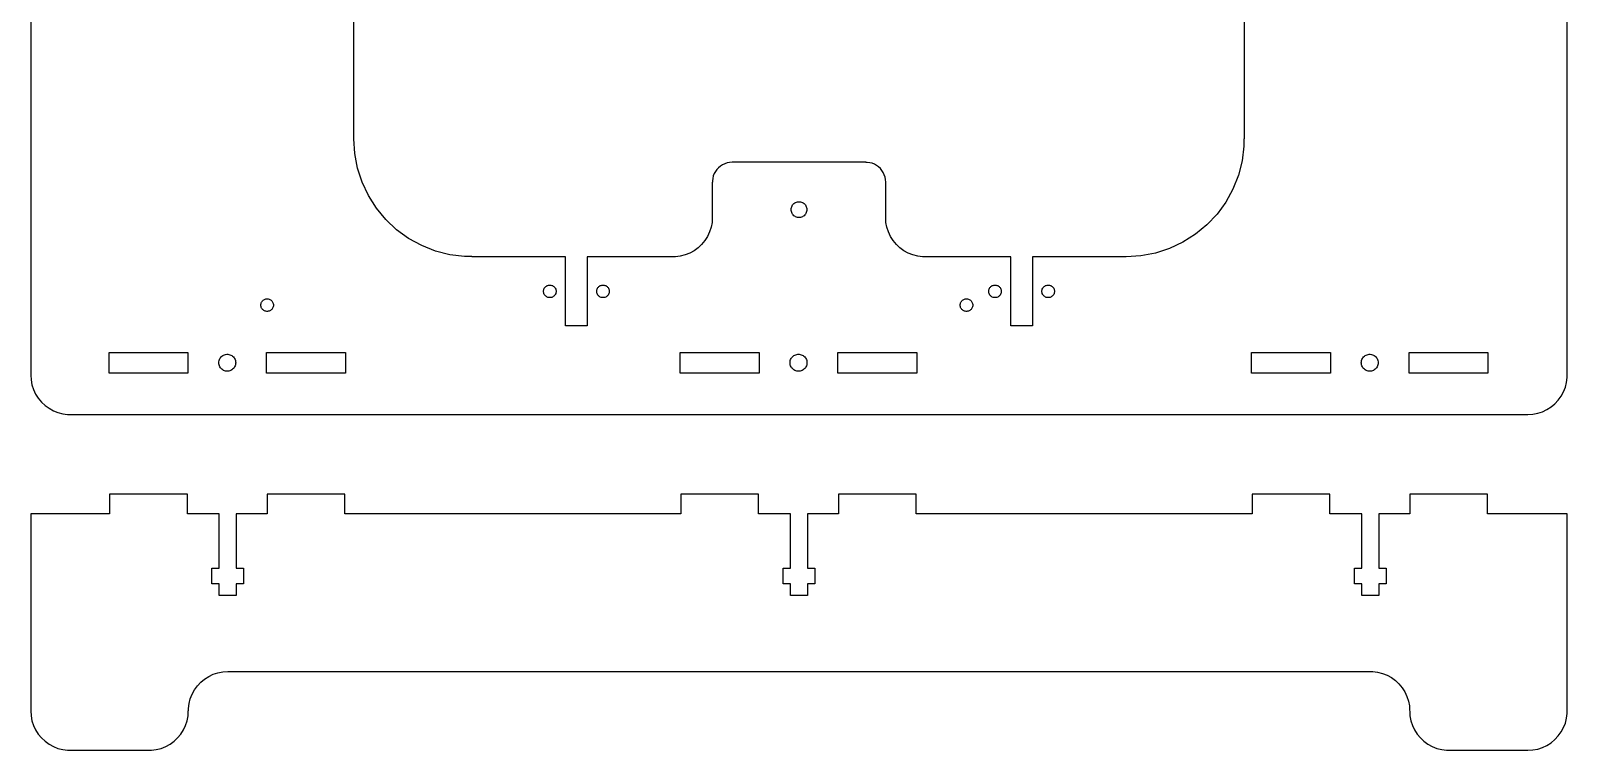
# Model space of a CAD drawing. Header units: metres. Extents: x -400 to 400, y -75 to 435.
# Drawn here: x -400 to -10, y -75.2 to 107.4 of the extents above; entities that cross this region are included whole.
import ezdxf

# ---------------------------------------------------------------- set-up
doc = ezdxf.new("R2010")
doc.units = ezdxf.units.M

msp = doc.modelspace()

# ---------------------------------------------------------------- linework, layer by layer
for p, q in [((-92, 365), (-92, 80)), ((-318, 80), (-318, 326.6)), ((-400, 249.75), (-400, 20)), ((-10, 20), (-10, 249.75)), ((-317.763, 76.24), (-318, 80)), ((-92.0592, 78.1163), (-92.5314, 74.3786)), ((-92, 80), (-92.0592, 80)), ((-92.0592, 80), (-92.0592, 78.1163)), ((-317.057, 72.5393), (-317.763, 76.24)), ((-92.5314, 74.3786), (-93.4683, 70.7295)), ((-315.893, 68.9563), (-317.057, 72.5393)), ((-226.755, 70.5451), (-226.911, 69.9369)), ((-226.524, 71.1289), (-226.755, 70.5451)), ((-226.222, 71.6791), (-226.524, 71.1289)), ((-225.853, 72.1871), (-226.222, 71.6791)), ((-225.423, 72.6449), (-225.853, 72.1871)), ((-224.939, 73.0451), (-225.423, 72.6449)), ((-224.409, 73.3815), (-224.939, 73.0451)), ((-223.841, 73.6489), (-224.409, 73.3815)), ((-223.243, 73.8429), (-223.841, 73.6489)), ((-222.627, 73.9606), (-223.243, 73.8429)), ((-222, 74), (-222.627, 73.9606)), ((-188, 74), (-222, 74)), ((-188, 73.9901), (-188, 74)), ((-187.686, 73.9901), (-188, 73.9901)), ((-187.063, 73.9114), (-187.686, 73.9901)), ((-186.455, 73.7553), (-187.063, 73.9114)), ((-185.871, 73.5241), (-186.455, 73.7553)), ((-185.321, 73.2216), (-185.871, 73.5241)), ((-184.813, 72.8526), (-185.321, 73.2216)), ((-184.355, 72.4227), (-184.813, 72.8526)), ((-183.955, 71.9389), (-184.355, 72.4227)), ((-183.618, 71.4088), (-183.955, 71.9389)), ((-183.351, 70.8406), (-183.618, 71.4088)), ((-183.157, 70.2435), (-183.351, 70.8406)), ((-183.039, 69.6267), (-183.157, 70.2435)), ((-93.4683, 70.7295), (-94.8552, 67.2266)), ((-314.289, 65.5474), (-315.893, 68.9563)), ((-226.99, 69), (-227, 69)), ((-227, 69), (-227, 60)), ((-226.911, 69.9369), (-226.99, 69.314)), ((-226.99, 69.314), (-226.99, 69)), ((-183, 69), (-183.039, 69.6267)), ((-183, 60), (-183, 69)), ((-94.8552, 67.2266), (-96.6702, 63.9252)), ((-312.271, 62.3664), (-314.289, 65.5474)), ((-206.984, 62.2507), (-206.937, 62.4974)), ((-206.937, 62.4974), (-206.86, 62.7362)), ((-206.86, 62.7362), (-206.753, 62.9635)), ((-206.753, 62.9635), (-206.618, 63.1756)), ((-206.618, 63.1756), (-206.458, 63.3691)), ((-206.458, 63.3691), (-206.275, 63.541)), ((-206.275, 63.541), (-206.072, 63.6886)), ((-206.072, 63.6886), (-205.852, 63.8096)), ((-205.852, 63.8096), (-205.618, 63.9021)), ((-205.618, 63.9021), (-205.375, 63.9646)), ((-205.375, 63.9646), (-205.126, 63.996)), ((-205.126, 63.996), (-204.874, 63.996)), ((-204.874, 63.996), (-204.625, 63.9646)), ((-204.625, 63.9646), (-204.382, 63.9021)), ((-204.382, 63.9021), (-204.148, 63.8096)), ((-204.148, 63.8096), (-203.928, 63.6886)), ((-203.928, 63.6886), (-203.725, 63.541)), ((-203.725, 63.541), (-203.542, 63.3691)), ((-203.542, 63.3691), (-203.382, 63.1756)), ((-203.382, 63.1756), (-203.247, 62.9635)), ((-203.247, 62.9635), (-203.14, 62.7362)), ((-203.14, 62.7362), (-203.063, 62.4974)), ((-203.063, 62.4974), (-203.016, 62.2507)), ((-96.6702, 63.9252), (-98.8846, 60.8773)), ((-309.869, 59.4636), (-312.271, 62.3664)), ((-307.123, 56.8846), (-309.869, 59.4636)), ((-227.079, 58.7467), (-227.314, 57.5131)), ((-227, 60), (-227.079, 58.7467)), ((-207, 62), (-206.984, 62.2507)), ((-206.984, 61.7493), (-207, 62)), ((-206.937, 61.5026), (-206.984, 61.7493)), ((-206.86, 61.2637), (-206.937, 61.5026)), ((-206.753, 61.0365), (-206.86, 61.2637)), ((-206.618, 60.8244), (-206.753, 61.0365)), ((-206.458, 60.6309), (-206.618, 60.8244)), ((-206.275, 60.459), (-206.458, 60.6309)), ((-206.072, 60.3113), (-206.275, 60.459)), ((-205.852, 60.1903), (-206.072, 60.3113)), ((-205.618, 60.0979), (-205.852, 60.1903)), ((-205.375, 60.0354), (-205.618, 60.0979)), ((-205.126, 60.0039), (-205.375, 60.0354)), ((-204.874, 60.0039), (-205.126, 60.0039)), ((-204.625, 60.0354), (-204.874, 60.0039)), ((-204.382, 60.0979), (-204.625, 60.0354)), ((-204.148, 60.1903), (-204.382, 60.0979)), ((-203.928, 60.3113), (-204.148, 60.1903)), ((-203.725, 60.459), (-203.928, 60.3113)), ((-203.542, 60.6309), (-203.725, 60.459)), ((-203.382, 60.8244), (-203.542, 60.6309)), ((-203.247, 61.0365), (-203.382, 60.8244)), ((-203.14, 61.2637), (-203.247, 61.0365)), ((-203.063, 61.5026), (-203.14, 61.2637)), ((-203.016, 61.7493), (-203.063, 61.5026)), ((-203.016, 62.2507), (-203, 62)), ((-203, 62), (-203.016, 61.7493)), ((-182.921, 58.7467), (-183, 60)), ((-182.686, 57.5131), (-182.921, 58.7467)), ((-98.8846, 60.8773), (-101.464, 58.1309)), ((-304.075, 54.6702), (-307.123, 56.8846)), ((-300.773, 52.8552), (-304.075, 54.6702)), ((-228.237, 55.1824), (-228.91, 54.1221)), ((-227.702, 56.3187), (-228.237, 55.1824)), ((-227.314, 57.5131), (-227.702, 56.3187)), ((-182.298, 56.3187), (-182.686, 57.5131)), ((-181.763, 55.1824), (-182.298, 56.3187)), ((-181.09, 54.1221), (-181.763, 55.1824)), ((-104.366, 55.7295), (-107.547, 53.7108)), ((-101.464, 58.1309), (-104.366, 55.7295)), ((-297.271, 51.4683), (-300.773, 52.8552)), ((-293.621, 50.5314), (-297.271, 51.4683)), ((-232.742, 50.9517), (-233.91, 50.4894)), ((-231.642, 51.5567), (-232.742, 50.9517)), ((-230.626, 52.2949), (-231.642, 51.5567)), ((-229.71, 53.1545), (-230.626, 52.2949)), ((-228.91, 54.1221), (-229.71, 53.1545)), ((-180.29, 53.1545), (-181.09, 54.1221)), ((-179.374, 52.2949), (-180.29, 53.1545)), ((-178.358, 51.5567), (-179.374, 52.2949)), ((-177.258, 50.9517), (-178.358, 51.5567)), ((-176.09, 50.4894), (-177.258, 50.9517)), ((-114.539, 50.9425), (-118.24, 50.2365)), ((-110.956, 52.1067), (-114.539, 50.9425)), ((-107.547, 53.7108), (-110.956, 52.1067)), ((-289.884, 50.0592), (-293.621, 50.5314)), ((-288, 50.0592), (-289.884, 50.0592)), ((-288, 50), (-288, 50.0592)), ((-264.25, 50), (-288, 50)), ((-264.25, 32.5), (-264.25, 50)), ((-237, 50), (-258.75, 50)), ((-258.75, 50), (-258.75, 32.5)), ((-236.372, 50.0197), (-237, 50.0197)), ((-237, 50.0197), (-237, 50)), ((-235.126, 50.1771), (-236.372, 50.0197)), ((-233.91, 50.4894), (-235.126, 50.1771)), ((-174.874, 50.1771), (-176.09, 50.4894)), ((-173.628, 50.0197), (-174.874, 50.1771)), ((-173, 50.0197), (-173.628, 50.0197)), ((-173, 50), (-173, 50.0197)), ((-151.25, 50), (-173, 50)), ((-151.25, 32.5), (-151.25, 50)), ((-122, 50), (-145.75, 50)), ((-145.75, 50), (-145.75, 32.5)), ((-118.24, 50.2365), (-122, 50)), ((-341.02, 38.9828), (-340.857, 39.1009)), ((-340.857, 39.1009), (-340.681, 39.1977)), ((-340.681, 39.1977), (-340.494, 39.2717)), ((-340.494, 39.2717), (-340.3, 39.3217)), ((-340.3, 39.3217), (-340.1, 39.3468)), ((-340.1, 39.3468), (-339.9, 39.3468)), ((-339.9, 39.3468), (-339.7, 39.3217)), ((-339.7, 39.3217), (-339.506, 39.2717)), ((-339.506, 39.2717), (-339.319, 39.1977)), ((-339.319, 39.1977), (-339.143, 39.1009)), ((-339.143, 39.1009), (-338.98, 38.9828)), ((-269.85, 41.25), (-269.837, 41.4505)), ((-269.837, 41.0495), (-269.85, 41.25)), ((-269.837, 41.4505), (-269.8, 41.6479)), ((-269.8, 40.8521), (-269.837, 41.0495)), ((-269.8, 41.6479), (-269.738, 41.839)), ((-269.738, 40.661), (-269.8, 40.8521)), ((-269.738, 41.839), (-269.652, 42.0208)), ((-269.652, 40.4792), (-269.738, 40.661)), ((-269.652, 42.0208), (-269.544, 42.1904)), ((-269.544, 40.3095), (-269.652, 40.4792)), ((-269.544, 42.1904), (-269.416, 42.3453)), ((-269.416, 40.1547), (-269.544, 40.3095)), ((-269.416, 42.3453), (-269.27, 42.4828)), ((-269.27, 40.0172), (-269.416, 40.1547)), ((-269.27, 42.4828), (-269.107, 42.6009)), ((-269.107, 39.8991), (-269.27, 40.0172)), ((-269.107, 42.6009), (-268.931, 42.6977)), ((-268.931, 39.8023), (-269.107, 39.8991)), ((-268.931, 42.6977), (-268.744, 42.7717)), ((-268.744, 39.7283), (-268.931, 39.8023)), ((-268.744, 42.7717), (-268.55, 42.8217)), ((-268.55, 39.6783), (-268.744, 39.7283)), ((-268.55, 42.8217), (-268.35, 42.8468)), ((-268.35, 39.6532), (-268.55, 39.6783)), ((-268.35, 42.8468), (-268.15, 42.8468)), ((-268.15, 39.6532), (-268.35, 39.6532)), ((-268.15, 42.8468), (-267.95, 42.8217)), ((-267.95, 39.6783), (-268.15, 39.6532)), ((-267.95, 42.8217), (-267.756, 42.7717)), ((-267.756, 39.7283), (-267.95, 39.6783)), ((-267.756, 42.7717), (-267.569, 42.6977)), ((-267.569, 39.8023), (-267.756, 39.7283)), ((-267.569, 42.6977), (-267.393, 42.6009)), ((-267.393, 39.8991), (-267.569, 39.8023)), ((-267.393, 42.6009), (-267.23, 42.4828)), ((-267.23, 40.0172), (-267.393, 39.8991)), ((-267.23, 42.4828), (-267.084, 42.3453)), ((-267.084, 40.1547), (-267.23, 40.0172)), ((-267.084, 42.3453), (-266.956, 42.1904)), ((-266.956, 40.3095), (-267.084, 40.1547)), ((-266.956, 42.1904), (-266.848, 42.0208)), ((-266.848, 40.4792), (-266.956, 40.3095)), ((-266.848, 42.0208), (-266.762, 41.839)), ((-266.762, 40.661), (-266.848, 40.4792)), ((-266.762, 41.839), (-266.7, 41.6479)), ((-266.7, 40.8521), (-266.762, 40.661)), ((-266.7, 41.6479), (-266.663, 41.4505)), ((-266.663, 41.0495), (-266.7, 40.8521)), ((-266.663, 41.4505), (-266.65, 41.25)), ((-266.65, 41.25), (-266.663, 41.0495)), ((-256.35, 41.25), (-256.337, 41.4505)), ((-256.337, 41.0495), (-256.35, 41.25)), ((-256.337, 41.4505), (-256.3, 41.6479)), ((-256.3, 40.8521), (-256.337, 41.0495)), ((-256.3, 41.6479), (-256.238, 41.839)), ((-256.238, 40.661), (-256.3, 40.8521)), ((-256.238, 41.839), (-256.152, 42.0208)), ((-256.152, 40.4792), (-256.238, 40.661)), ((-256.152, 42.0208), (-256.044, 42.1904)), ((-256.044, 40.3095), (-256.152, 40.4792)), ((-256.044, 42.1904), (-255.916, 42.3453)), ((-255.916, 40.1547), (-256.044, 40.3095)), ((-255.916, 42.3453), (-255.77, 42.4828)), ((-255.77, 40.0172), (-255.916, 40.1547)), ((-255.77, 42.4828), (-255.607, 42.6009)), ((-255.607, 39.8991), (-255.77, 40.0172)), ((-255.607, 42.6009), (-255.431, 42.6977)), ((-255.431, 39.8023), (-255.607, 39.8991)), ((-255.431, 42.6977), (-255.244, 42.7717)), ((-255.244, 39.7283), (-255.431, 39.8023)), ((-255.244, 42.7717), (-255.05, 42.8217)), ((-255.05, 39.6783), (-255.244, 39.7283)), ((-255.05, 42.8217), (-254.85, 42.8468)), ((-254.85, 39.6532), (-255.05, 39.6783)), ((-254.85, 42.8468), (-254.65, 42.8468)), ((-254.65, 39.6532), (-254.85, 39.6532)), ((-254.65, 42.8468), (-254.45, 42.8217)), ((-254.45, 39.6783), (-254.65, 39.6532)), ((-254.45, 42.8217), (-254.256, 42.7717)), ((-254.256, 39.7283), (-254.45, 39.6783)), ((-254.256, 42.7717), (-254.069, 42.6977)), ((-254.069, 39.8023), (-254.256, 39.7283)), ((-254.069, 42.6977), (-253.893, 42.6009)), ((-253.893, 39.8991), (-254.069, 39.8023)), ((-253.893, 42.6009), (-253.73, 42.4828)), ((-253.73, 40.0172), (-253.893, 39.8991)), ((-253.73, 42.4828), (-253.584, 42.3453)), ((-253.584, 40.1547), (-253.73, 40.0172)), ((-253.584, 42.3453), (-253.456, 42.1904)), ((-253.456, 40.3095), (-253.584, 40.1547)), ((-253.456, 42.1904), (-253.348, 42.0208)), ((-253.348, 40.4792), (-253.456, 40.3095)), ((-253.348, 42.0208), (-253.262, 41.839)), ((-253.262, 40.661), (-253.348, 40.4792)), ((-253.262, 41.839), (-253.2, 41.6479)), ((-253.2, 40.8521), (-253.262, 40.661)), ((-253.2, 41.6479), (-253.163, 41.4505)), ((-253.163, 41.0495), (-253.2, 40.8521)), ((-253.163, 41.4505), (-253.15, 41.25)), ((-253.15, 41.25), (-253.163, 41.0495)), ((-163.52, 38.9828), (-163.357, 39.1009)), ((-163.357, 39.1009), (-163.181, 39.1977)), ((-163.181, 39.1977), (-162.994, 39.2717)), ((-162.994, 39.2717), (-162.8, 39.3217)), ((-162.8, 39.3217), (-162.6, 39.3468)), ((-162.6, 39.3468), (-162.4, 39.3468)), ((-162.4, 39.3468), (-162.2, 39.3217)), ((-162.2, 39.3217), (-162.006, 39.2717)), ((-162.006, 39.2717), (-161.819, 39.1977)), ((-161.819, 39.1977), (-161.643, 39.1009)), ((-161.643, 39.1009), (-161.48, 38.9828)), ((-156.85, 41.25), (-156.837, 41.4505)), ((-156.837, 41.0495), (-156.85, 41.25)), ((-156.837, 41.4505), (-156.8, 41.6479)), ((-156.8, 40.8521), (-156.837, 41.0495)), ((-156.8, 41.6479), (-156.738, 41.839)), ((-156.738, 40.661), (-156.8, 40.8521)), ((-156.738, 41.839), (-156.652, 42.0208)), ((-156.652, 40.4792), (-156.738, 40.661)), ((-156.652, 42.0208), (-156.544, 42.1904)), ((-156.544, 40.3095), (-156.652, 40.4792)), ((-156.544, 42.1904), (-156.416, 42.3453)), ((-156.416, 40.1547), (-156.544, 40.3095)), ((-156.416, 42.3453), (-156.27, 42.4828)), ((-156.27, 40.0172), (-156.416, 40.1547)), ((-156.27, 42.4828), (-156.107, 42.6009)), ((-156.107, 39.8991), (-156.27, 40.0172)), ((-156.107, 42.6009), (-155.931, 42.6977)), ((-155.931, 39.8023), (-156.107, 39.8991)), ((-155.931, 42.6977), (-155.744, 42.7717)), ((-155.744, 39.7283), (-155.931, 39.8023)), ((-155.744, 42.7717), (-155.55, 42.8217)), ((-155.55, 39.6783), (-155.744, 39.7283)), ((-155.55, 42.8217), (-155.35, 42.8468)), ((-155.35, 39.6532), (-155.55, 39.6783)), ((-155.35, 42.8468), (-155.15, 42.8468)), ((-155.15, 39.6532), (-155.35, 39.6532)), ((-155.15, 42.8468), (-154.95, 42.8217)), ((-154.95, 39.6783), (-155.15, 39.6532)), ((-154.95, 42.8217), (-154.756, 42.7717)), ((-154.756, 39.7283), (-154.95, 39.6783)), ((-154.756, 42.7717), (-154.569, 42.6977)), ((-154.569, 39.8023), (-154.756, 39.7283)), ((-154.569, 42.6977), (-154.393, 42.6009)), ((-154.393, 39.8991), (-154.569, 39.8023)), ((-154.393, 42.6009), (-154.23, 42.4828)), ((-154.23, 40.0172), (-154.393, 39.8991)), ((-154.23, 42.4828), (-154.084, 42.3453)), ((-154.084, 40.1547), (-154.23, 40.0172)), ((-154.084, 42.3453), (-153.956, 42.1904)), ((-153.956, 40.3095), (-154.084, 40.1547)), ((-153.956, 42.1904), (-153.848, 42.0208)), ((-153.848, 40.4792), (-153.956, 40.3095)), ((-153.848, 42.0208), (-153.762, 41.839)), ((-153.762, 40.661), (-153.848, 40.4792)), ((-153.762, 41.839), (-153.7, 41.6479)), ((-153.7, 40.8521), (-153.762, 40.661)), ((-153.7, 41.6479), (-153.663, 41.4505)), ((-153.663, 41.0495), (-153.7, 40.8521)), ((-153.663, 41.4505), (-153.65, 41.25)), ((-153.65, 41.25), (-153.663, 41.0495)), ((-143.35, 41.25), (-143.337, 41.4505)), ((-143.337, 41.0495), (-143.35, 41.25)), ((-143.337, 41.4505), (-143.3, 41.6479)), ((-143.3, 40.8521), (-143.337, 41.0495)), ((-143.3, 41.6479), (-143.238, 41.839)), ((-143.238, 40.661), (-143.3, 40.8521)), ((-143.238, 41.839), (-143.152, 42.0208)), ((-143.152, 40.4792), (-143.238, 40.661)), ((-143.152, 42.0208), (-143.044, 42.1904)), ((-143.044, 40.3095), (-143.152, 40.4792)), ((-143.044, 42.1904), (-142.916, 42.3453)), ((-142.916, 40.1547), (-143.044, 40.3095)), ((-142.916, 42.3453), (-142.77, 42.4828)), ((-142.77, 40.0172), (-142.916, 40.1547)), ((-142.77, 42.4828), (-142.607, 42.6009)), ((-142.607, 39.8991), (-142.77, 40.0172)), ((-142.607, 42.6009), (-142.431, 42.6977)), ((-142.431, 39.8023), (-142.607, 39.8991)), ((-142.431, 42.6977), (-142.244, 42.7717)), ((-142.244, 39.7283), (-142.431, 39.8023)), ((-142.244, 42.7717), (-142.05, 42.8217)), ((-142.05, 39.6783), (-142.244, 39.7283)), ((-142.05, 42.8217), (-141.85, 42.8468)), ((-141.85, 39.6532), (-142.05, 39.6783)), ((-141.85, 42.8468), (-141.65, 42.8468)), ((-141.65, 39.6532), (-141.85, 39.6532)), ((-141.65, 42.8468), (-141.45, 42.8217)), ((-141.45, 39.6783), (-141.65, 39.6532)), ((-141.45, 42.8217), (-141.256, 42.7717)), ((-141.256, 39.7283), (-141.45, 39.6783)), ((-141.256, 42.7717), (-141.069, 42.6977)), ((-141.069, 39.8023), (-141.256, 39.7283)), ((-141.069, 42.6977), (-140.893, 42.6009)), ((-140.893, 39.8991), (-141.069, 39.8023)), ((-140.893, 42.6009), (-140.73, 42.4828)), ((-140.73, 40.0172), (-140.893, 39.8991)), ((-140.73, 42.4828), (-140.584, 42.3453)), ((-140.584, 40.1547), (-140.73, 40.0172)), ((-140.584, 42.3453), (-140.456, 42.1904)), ((-140.456, 40.3095), (-140.584, 40.1547)), ((-140.456, 42.1904), (-140.348, 42.0208)), ((-140.348, 40.4792), (-140.456, 40.3095)), ((-140.348, 42.0208), (-140.262, 41.839)), ((-140.262, 40.661), (-140.348, 40.4792)), ((-140.262, 41.839), (-140.2, 41.6479)), ((-140.2, 40.8521), (-140.262, 40.661)), ((-140.2, 41.6479), (-140.163, 41.4505)), ((-140.163, 41.0495), (-140.2, 40.8521)), ((-140.163, 41.4505), (-140.15, 41.25)), ((-140.15, 41.25), (-140.163, 41.0495)), ((-341.6, 37.75), (-341.587, 37.9505)), ((-341.587, 37.5495), (-341.6, 37.75)), ((-341.587, 37.9505), (-341.55, 38.1479)), ((-341.55, 37.3521), (-341.587, 37.5495)), ((-341.55, 38.1479), (-341.488, 38.339)), ((-341.488, 37.161), (-341.55, 37.3521)), ((-341.488, 38.339), (-341.402, 38.5208)), ((-341.402, 36.9792), (-341.488, 37.161)), ((-341.402, 38.5208), (-341.294, 38.6904)), ((-341.294, 36.8096), (-341.402, 36.9792)), ((-341.294, 38.6904), (-341.166, 38.8453)), ((-341.166, 36.6547), (-341.294, 36.8096)), ((-341.166, 38.8453), (-341.02, 38.9828)), ((-341.02, 36.5172), (-341.166, 36.6547)), ((-340.857, 36.3991), (-341.02, 36.5172)), ((-340.681, 36.3023), (-340.857, 36.3991)), ((-340.494, 36.2283), (-340.681, 36.3023)), ((-340.3, 36.1783), (-340.494, 36.2283)), ((-340.1, 36.1532), (-340.3, 36.1783)), ((-339.9, 36.1532), (-340.1, 36.1532)), ((-339.7, 36.1783), (-339.9, 36.1532)), ((-339.506, 36.2283), (-339.7, 36.1783)), ((-339.319, 36.3023), (-339.506, 36.2283)), ((-339.143, 36.3991), (-339.319, 36.3023)), ((-338.98, 36.5172), (-339.143, 36.3991)), ((-338.98, 38.9828), (-338.834, 38.8453)), ((-338.834, 36.6547), (-338.98, 36.5172)), ((-338.834, 38.8453), (-338.706, 38.6904)), ((-338.706, 36.8096), (-338.834, 36.6547)), ((-338.706, 38.6904), (-338.598, 38.5208)), ((-338.598, 36.9792), (-338.706, 36.8096)), ((-338.598, 38.5208), (-338.512, 38.339)), ((-338.512, 37.161), (-338.598, 36.9792)), ((-338.512, 38.339), (-338.45, 38.1479)), ((-338.45, 37.3521), (-338.512, 37.161)), ((-338.45, 38.1479), (-338.413, 37.9505)), ((-338.413, 37.5495), (-338.45, 37.3521)), ((-338.413, 37.9505), (-338.4, 37.75)), ((-338.4, 37.75), (-338.413, 37.5495)), ((-164.1, 37.75), (-164.087, 37.9505)), ((-164.087, 37.5495), (-164.1, 37.75)), ((-164.087, 37.9505), (-164.05, 38.1479)), ((-164.05, 37.3521), (-164.087, 37.5495)), ((-164.05, 38.1479), (-163.988, 38.339)), ((-163.988, 37.161), (-164.05, 37.3521)), ((-163.988, 38.339), (-163.902, 38.5208)), ((-163.902, 36.9792), (-163.988, 37.161)), ((-163.902, 38.5208), (-163.794, 38.6904)), ((-163.794, 36.8096), (-163.902, 36.9792)), ((-163.794, 38.6904), (-163.666, 38.8453)), ((-163.666, 36.6547), (-163.794, 36.8096)), ((-163.666, 38.8453), (-163.52, 38.9828)), ((-163.52, 36.5172), (-163.666, 36.6547)), ((-163.357, 36.3991), (-163.52, 36.5172)), ((-163.181, 36.3023), (-163.357, 36.3991)), ((-162.994, 36.2283), (-163.181, 36.3023)), ((-162.8, 36.1783), (-162.994, 36.2283)), ((-162.6, 36.1532), (-162.8, 36.1783)), ((-162.4, 36.1532), (-162.6, 36.1532)), ((-162.2, 36.1783), (-162.4, 36.1532)), ((-162.006, 36.2283), (-162.2, 36.1783)), ((-161.819, 36.3023), (-162.006, 36.2283)), ((-161.643, 36.3991), (-161.819, 36.3023)), ((-161.48, 36.5172), (-161.643, 36.3991)), ((-161.48, 38.9828), (-161.334, 38.8453)), ((-161.334, 36.6547), (-161.48, 36.5172)), ((-161.334, 38.8453), (-161.206, 38.6904)), ((-161.206, 36.8096), (-161.334, 36.6547)), ((-161.206, 38.6904), (-161.098, 38.5208)), ((-161.098, 36.9792), (-161.206, 36.8096)), ((-161.098, 38.5208), (-161.012, 38.339)), ((-161.012, 37.161), (-161.098, 36.9792)), ((-161.012, 38.339), (-160.95, 38.1479)), ((-160.95, 37.3521), (-161.012, 37.161)), ((-160.95, 38.1479), (-160.913, 37.9505)), ((-160.913, 37.5495), (-160.95, 37.3521)), ((-160.913, 37.9505), (-160.9, 37.75)), ((-160.9, 37.75), (-160.913, 37.5495)), ((-258.75, 32.5), (-264.25, 32.5)), ((-145.75, 32.5), (-151.25, 32.5)), ((-380.125, 20.5), (-380.125, 25.75)), ((-380.125, 25.75), (-360.125, 25.75)), ((-360.125, 25.75), (-360.125, 20.5)), ((-352.258, 23.3945), (-352.207, 23.6597)), ((-352.207, 23.6597), (-352.124, 23.9165)), ((-352.124, 23.9165), (-352.009, 24.1608)), ((-352.009, 24.1608), (-351.864, 24.3887)), ((-351.864, 24.3887), (-351.692, 24.5968)), ((-351.692, 24.5968), (-351.495, 24.7816)), ((-351.495, 24.7816), (-351.277, 24.9403)), ((-351.277, 24.9403), (-351.04, 25.0704)), ((-351.04, 25.0704), (-350.789, 25.1698)), ((-350.789, 25.1698), (-350.528, 25.2369)), ((-350.528, 25.2369), (-350.26, 25.2708)), ((-350.26, 25.2708), (-349.99, 25.2708)), ((-349.99, 25.2708), (-349.722, 25.2369)), ((-349.722, 25.2369), (-349.461, 25.1698)), ((-349.461, 25.1698), (-349.21, 25.0704)), ((-349.21, 25.0704), (-348.973, 24.9403)), ((-348.973, 24.9403), (-348.755, 24.7816)), ((-348.755, 24.7816), (-348.558, 24.5968)), ((-348.558, 24.5968), (-348.386, 24.3887)), ((-348.386, 24.3887), (-348.241, 24.1608)), ((-348.241, 24.1608), (-348.126, 23.9165)), ((-348.126, 23.9165), (-348.043, 23.6597)), ((-348.043, 23.6597), (-347.992, 23.3945)), ((-340.125, 20.5), (-340.125, 25.75)), ((-340.125, 25.75), (-320.125, 25.75)), ((-320.125, 25.75), (-320.125, 20.5)), ((-235.125, 20.5), (-235.125, 25.75)), ((-235.125, 25.75), (-215.125, 25.75)), ((-215.125, 25.75), (-215.125, 20.5)), ((-207.258, 23.3945), (-207.207, 23.6597)), ((-207.207, 23.6597), (-207.124, 23.9165)), ((-207.124, 23.9165), (-207.009, 24.1608)), ((-207.009, 24.1608), (-206.864, 24.3887)), ((-206.864, 24.3887), (-206.692, 24.5968)), ((-206.692, 24.5968), (-206.495, 24.7816)), ((-206.495, 24.7816), (-206.277, 24.9403)), ((-206.277, 24.9403), (-206.04, 25.0704)), ((-206.04, 25.0704), (-205.789, 25.1698)), ((-205.789, 25.1698), (-205.528, 25.2369)), ((-205.528, 25.2369), (-205.26, 25.2708)), ((-205.26, 25.2708), (-204.99, 25.2708)), ((-204.99, 25.2708), (-204.722, 25.2369)), ((-204.722, 25.2369), (-204.461, 25.1698)), ((-204.461, 25.1698), (-204.21, 25.0704)), ((-204.21, 25.0704), (-203.973, 24.9403)), ((-203.973, 24.9403), (-203.755, 24.7816)), ((-203.755, 24.7816), (-203.558, 24.5968)), ((-203.558, 24.5968), (-203.386, 24.3887)), ((-203.386, 24.3887), (-203.241, 24.1608)), ((-203.241, 24.1608), (-203.126, 23.9165)), ((-203.126, 23.9165), (-203.043, 23.6597)), ((-203.043, 23.6597), (-202.992, 23.3945)), ((-195.125, 20.5), (-195.125, 25.75)), ((-195.125, 25.75), (-175.125, 25.75)), ((-175.125, 25.75), (-175.125, 20.5)), ((-90.125, 20.5), (-90.125, 25.75)), ((-90.125, 25.75), (-70.125, 25.75)), ((-70.125, 25.75), (-70.125, 20.5)), ((-62.2581, 23.3945), (-62.2075, 23.6597)), ((-62.2075, 23.6597), (-62.124, 23.9165)), ((-62.124, 23.9165), (-62.0091, 24.1608)), ((-62.0091, 24.1608), (-61.8644, 24.3887)), ((-61.8644, 24.3887), (-61.6923, 24.5968)), ((-61.6923, 24.5968), (-61.4955, 24.7816)), ((-61.4955, 24.7816), (-61.277, 24.9403)), ((-61.277, 24.9403), (-61.0404, 25.0704)), ((-61.0404, 25.0704), (-60.7894, 25.1698)), ((-60.7894, 25.1698), (-60.5279, 25.2369)), ((-60.5279, 25.2369), (-60.26, 25.2708)), ((-60.26, 25.2708), (-59.99, 25.2708)), ((-59.99, 25.2708), (-59.7221, 25.2369)), ((-59.7221, 25.2369), (-59.4606, 25.1698)), ((-59.4606, 25.1698), (-59.2096, 25.0704)), ((-59.2096, 25.0704), (-58.973, 24.9403)), ((-58.973, 24.9403), (-58.7545, 24.7816)), ((-58.7545, 24.7816), (-58.5577, 24.5968)), ((-58.5577, 24.5968), (-58.3856, 24.3887)), ((-58.3856, 24.3887), (-58.241, 24.1608)), ((-58.241, 24.1608), (-58.126, 23.9165)), ((-58.126, 23.9165), (-58.0426, 23.6597)), ((-58.0426, 23.6597), (-57.992, 23.3945)), ((-50.125, 20.5), (-50.125, 25.75)), ((-50.125, 25.75), (-30.125, 25.75)), ((-30.125, 25.75), (-30.125, 20.5)), ((-400, 20), (-399.921, 18.7467)), ((-360.125, 20.5), (-380.125, 20.5)), ((-352.275, 23.125), (-352.258, 23.3945)), ((-352.258, 22.8555), (-352.275, 23.125)), ((-352.207, 22.5903), (-352.258, 22.8555)), ((-352.124, 22.3335), (-352.207, 22.5903)), ((-352.009, 22.0892), (-352.124, 22.3335)), ((-351.864, 21.8613), (-352.009, 22.0892)), ((-351.692, 21.6532), (-351.864, 21.8613)), ((-351.495, 21.4684), (-351.692, 21.6532)), ((-351.277, 21.3097), (-351.495, 21.4684)), ((-351.04, 21.1796), (-351.277, 21.3097)), ((-350.789, 21.0802), (-351.04, 21.1796)), ((-350.528, 21.0131), (-350.789, 21.0802)), ((-350.26, 20.9792), (-350.528, 21.0131)), ((-349.99, 20.9792), (-350.26, 20.9792)), ((-349.722, 21.0131), (-349.99, 20.9792)), ((-349.461, 21.0802), (-349.722, 21.0131)), ((-349.21, 21.1796), (-349.461, 21.0802)), ((-348.973, 21.3097), (-349.21, 21.1796)), ((-348.755, 21.4684), (-348.973, 21.3097)), ((-348.558, 21.6532), (-348.755, 21.4684)), ((-348.386, 21.8613), (-348.558, 21.6532)), ((-348.241, 22.0892), (-348.386, 21.8613)), ((-348.126, 22.3335), (-348.241, 22.0892)), ((-348.043, 22.5903), (-348.126, 22.3335)), ((-347.992, 22.8555), (-348.043, 22.5903)), ((-347.992, 23.3945), (-347.975, 23.125)), ((-347.975, 23.125), (-347.992, 22.8555)), ((-320.125, 20.5), (-340.125, 20.5)), ((-215.125, 20.5), (-235.125, 20.5)), ((-207.275, 23.125), (-207.258, 23.3945)), ((-207.258, 22.8555), (-207.275, 23.125)), ((-207.207, 22.5903), (-207.258, 22.8555)), ((-207.124, 22.3335), (-207.207, 22.5903)), ((-207.009, 22.0892), (-207.124, 22.3335)), ((-206.864, 21.8613), (-207.009, 22.0892)), ((-206.692, 21.6532), (-206.864, 21.8613)), ((-206.495, 21.4684), (-206.692, 21.6532)), ((-206.277, 21.3097), (-206.495, 21.4684)), ((-206.04, 21.1796), (-206.277, 21.3097)), ((-205.789, 21.0802), (-206.04, 21.1796)), ((-205.528, 21.0131), (-205.789, 21.0802)), ((-205.26, 20.9792), (-205.528, 21.0131)), ((-204.99, 20.9792), (-205.26, 20.9792)), ((-204.722, 21.0131), (-204.99, 20.9792)), ((-204.461, 21.0802), (-204.722, 21.0131)), ((-204.21, 21.1796), (-204.461, 21.0802)), ((-203.973, 21.3097), (-204.21, 21.1796)), ((-203.755, 21.4684), (-203.973, 21.3097)), ((-203.558, 21.6532), (-203.755, 21.4684)), ((-203.386, 21.8613), (-203.558, 21.6532)), ((-203.241, 22.0892), (-203.386, 21.8613)), ((-203.126, 22.3335), (-203.241, 22.0892)), ((-203.043, 22.5903), (-203.126, 22.3335)), ((-202.992, 22.8555), (-203.043, 22.5903)), ((-202.992, 23.3945), (-202.975, 23.125)), ((-202.975, 23.125), (-202.992, 22.8555)), ((-175.125, 20.5), (-195.125, 20.5)), ((-70.125, 20.5), (-90.125, 20.5)), ((-62.275, 23.125), (-62.2581, 23.3945)), ((-62.2581, 22.8555), (-62.275, 23.125)), ((-62.2075, 22.5903), (-62.2581, 22.8555)), ((-62.124, 22.3335), (-62.2075, 22.5903)), ((-62.0091, 22.0892), (-62.124, 22.3335)), ((-61.8644, 21.8613), (-62.0091, 22.0892)), ((-61.6923, 21.6532), (-61.8644, 21.8613)), ((-61.4955, 21.4684), (-61.6923, 21.6532)), ((-61.277, 21.3097), (-61.4955, 21.4684)), ((-61.0404, 21.1796), (-61.277, 21.3097)), ((-60.7894, 21.0802), (-61.0404, 21.1796)), ((-60.5279, 21.0131), (-60.7894, 21.0802)), ((-60.26, 20.9792), (-60.5279, 21.0131)), ((-59.99, 20.9792), (-60.26, 20.9792)), ((-59.7221, 21.0131), (-59.99, 20.9792)), ((-59.4606, 21.0802), (-59.7221, 21.0131)), ((-59.2096, 21.1796), (-59.4606, 21.0802)), ((-58.973, 21.3097), (-59.2096, 21.1796)), ((-58.7545, 21.4684), (-58.973, 21.3097)), ((-58.5577, 21.6532), (-58.7545, 21.4684)), ((-58.3856, 21.8613), (-58.5577, 21.6532)), ((-58.241, 22.0892), (-58.3856, 21.8613)), ((-58.126, 22.3335), (-58.241, 22.0892)), ((-58.0426, 22.5903), (-58.126, 22.3335)), ((-57.992, 22.8555), (-58.0426, 22.5903)), ((-57.992, 23.3945), (-57.975, 23.125)), ((-57.975, 23.125), (-57.992, 22.8555)), ((-30.125, 20.5), (-50.125, 20.5)), ((-10.0197, 19.3721), (-10.0197, 20)), ((-10.0197, 20), (-10, 20)), ((-399.921, 18.7467), (-399.686, 17.5131)), ((-399.686, 17.5131), (-399.298, 16.3187)), ((-399.298, 16.3187), (-398.763, 15.1824)), ((-11.5567, 14.6417), (-10.9517, 15.7422)), ((-10.9517, 15.7422), (-10.4894, 16.9098)), ((-10.4894, 16.9098), (-10.1771, 18.1262)), ((-10.1771, 18.1262), (-10.0197, 19.3721)), ((-398.763, 15.1824), (-398.09, 14.1221)), ((-398.09, 14.1221), (-397.29, 13.1545)), ((-397.29, 13.1545), (-396.374, 12.2949)), ((-396.374, 12.2949), (-395.358, 11.5567)), ((-15.1824, 11.2369), (-14.1221, 11.9098)), ((-14.1221, 11.9098), (-13.1545, 12.7103)), ((-13.1545, 12.7103), (-12.2949, 13.6257)), ((-12.2949, 13.6257), (-11.5567, 14.6417)), ((-395.358, 11.5567), (-394.258, 10.9517)), ((-394.258, 10.9517), (-393.09, 10.4894)), ((-393.09, 10.4894), (-391.874, 10.1771)), ((-391.874, 10.1771), (-390.628, 10.0197)), ((-390.628, 10.0197), (-390, 10.0197)), ((-390, 10.0197), (-390, 10)), ((-390, 10), (-20, 10)), ((-20, 10), (-18.7467, 10.0788)), ((-18.7467, 10.0788), (-17.5131, 10.3141)), ((-17.5131, 10.3141), (-16.3187, 10.7022)), ((-16.3187, 10.7022), (-15.1824, 11.2369)), ((-360.25, -10.25), (-380, -10.25)), ((-380, -10.25), (-380, -15.25)), ((-360.25, -15.25), (-360.25, -10.25)), ((-320.25, -10.25), (-340, -10.25)), ((-340, -10.25), (-340, -15.25)), ((-320.25, -15.25), (-320.25, -10.25)), ((-215.25, -10.25), (-235, -10.25)), ((-235, -10.25), (-235, -15.25)), ((-215.25, -15.25), (-215.25, -10.25)), ((-175.25, -10.25), (-195, -10.25)), ((-195, -10.25), (-195, -15.25)), ((-175.25, -15.25), (-175.25, -10.25)), ((-70.25, -10.25), (-90, -10.25)), ((-90, -10.25), (-90, -15.25)), ((-70.25, -15.25), (-70.25, -10.25)), ((-30.25, -10.25), (-50, -10.25)), ((-50, -10.25), (-50, -15.25)), ((-30.25, -15.25), (-30.25, -10.25)), ((-380, -15.25), (-400, -15.25)), ((-400, -15.25), (-400, -65.25)), ((-352.15, -15.25), (-360.25, -15.25)), ((-352.15, -29), (-352.15, -15.25)), ((-340, -15.25), (-347.85, -15.25)), ((-347.85, -15.25), (-347.85, -29)), ((-235, -15.25), (-320.25, -15.25)), ((-207.15, -15.25), (-215.25, -15.25)), ((-207.15, -29), (-207.15, -15.25)), ((-195, -15.25), (-202.85, -15.25)), ((-202.85, -15.25), (-202.85, -29)), ((-90, -15.25), (-175.25, -15.25)), ((-62.15, -15.25), (-70.25, -15.25)), ((-62.15, -29), (-62.15, -15.25)), ((-50, -15.25), (-57.85, -15.25)), ((-57.85, -15.25), (-57.85, -29)), ((-10, -15.25), (-30.25, -15.25)), ((-10, -65.25), (-10, -15.25)), ((-354, -33), (-354, -29)), ((-354, -29), (-352.15, -29)), ((-347.85, -29), (-346, -29)), ((-346, -29), (-346, -33)), ((-209, -33), (-209, -29)), ((-209, -29), (-207.15, -29)), ((-202.85, -29), (-201, -29)), ((-201, -29), (-201, -33)), ((-64, -33), (-64, -29)), ((-64, -29), (-62.15, -29)), ((-57.85, -29), (-56, -29)), ((-56, -29), (-56, -33)), ((-352.15, -33), (-354, -33)), ((-352.15, -36), (-352.15, -33)), ((-346, -33), (-347.85, -33)), ((-347.85, -33), (-347.85, -36)), ((-207.15, -33), (-209, -33)), ((-207.15, -36), (-207.15, -33)), ((-201, -33), (-202.85, -33)), ((-202.85, -33), (-202.85, -36)), ((-62.15, -33), (-64, -33)), ((-62.15, -36), (-62.15, -33)), ((-56, -33), (-57.85, -33)), ((-57.85, -33), (-57.85, -36)), ((-347.85, -36), (-352.15, -36)), ((-202.85, -36), (-207.15, -36)), ((-57.85, -36), (-62.15, -36)), ((-357.705, -58.8757), (-356.845, -57.9603)), ((-356.845, -57.9603), (-355.878, -57.1598)), ((-355.878, -57.1598), (-354.818, -56.4869)), ((-354.818, -56.4869), (-353.681, -55.9522)), ((-353.681, -55.9522), (-352.487, -55.5642)), ((-352.487, -55.5642), (-351.253, -55.3288)), ((-351.253, -55.3288), (-350, -55.25)), ((-350, -55.25), (-60, -55.25)), ((-60, -55.25), (-60, -55.2697)), ((-60, -55.2697), (-59.3721, -55.2697)), ((-59.3721, -55.2697), (-58.1262, -55.4271)), ((-58.1262, -55.4271), (-56.9098, -55.7394)), ((-56.9098, -55.7394), (-55.7422, -56.2017)), ((-55.7422, -56.2017), (-54.6417, -56.8067)), ((-54.6417, -56.8067), (-53.6257, -57.5449)), ((-53.6257, -57.5449), (-52.7103, -58.4045)), ((-52.7103, -58.4045), (-51.9098, -59.3721)), ((-359.823, -63.3762), (-359.511, -62.1598)), ((-359.511, -62.1598), (-359.048, -60.9922)), ((-359.048, -60.9922), (-358.443, -59.8917)), ((-358.443, -59.8917), (-357.705, -58.8757)), ((-51.9098, -59.3721), (-51.2369, -60.4324)), ((-51.2369, -60.4324), (-50.7022, -61.5687)), ((-50.7022, -61.5687), (-50.3142, -62.7631)), ((-400, -65.25), (-399.921, -66.5033)), ((-360.079, -66.5033), (-360, -65.25)), ((-360, -65.25), (-359.98, -65.25)), ((-359.98, -64.6221), (-359.823, -63.3762)), ((-359.98, -65.25), (-359.98, -64.6221)), ((-50.3142, -62.7631), (-50.0788, -63.9967)), ((-50.0788, -63.9967), (-49.9212, -66.5033)), ((-10.1771, -67.1238), (-10.0197, -65.8779)), ((-10.0197, -65.8779), (-10.0197, -65.25)), ((-10.0197, -65.25), (-10, -65.25)), ((-399.921, -66.5033), (-399.686, -67.7369)), ((-399.686, -67.7369), (-399.298, -68.9313)), ((-399.298, -68.9313), (-398.763, -70.0676)), ((-398.763, -70.0676), (-398.09, -71.1279)), ((-361.91, -71.1279), (-361.237, -70.0676)), ((-361.237, -70.0676), (-360.702, -68.9313)), ((-360.702, -68.9313), (-360.314, -67.7369)), ((-360.314, -67.7369), (-360.079, -66.5033)), ((-49.9212, -66.5033), (-49.6858, -67.7369)), ((-49.6858, -67.7369), (-49.2978, -68.9313)), ((-49.2978, -68.9313), (-48.7631, -70.0676)), ((-48.7631, -70.0676), (-48.0902, -71.1279)), ((-11.5567, -70.6083), (-10.9517, -69.5078)), ((-10.9517, -69.5078), (-10.4894, -68.3402)), ((-10.4894, -68.3402), (-10.1771, -67.1238)), ((-398.09, -71.1279), (-397.29, -72.0955)), ((-397.29, -72.0955), (-396.374, -72.9551)), ((-396.374, -72.9551), (-395.358, -73.6933)), ((-395.358, -73.6933), (-394.258, -74.2983)), ((-365.742, -74.2983), (-364.642, -73.6933)), ((-364.642, -73.6933), (-363.626, -72.9551)), ((-363.626, -72.9551), (-362.71, -72.0955)), ((-362.71, -72.0955), (-361.91, -71.1279)), ((-48.0902, -71.1279), (-47.2897, -72.0955)), ((-47.2897, -72.0955), (-46.3743, -72.9551)), ((-46.3743, -72.9551), (-45.3583, -73.6933)), ((-45.3583, -73.6933), (-44.2578, -74.2983)), ((-16.3187, -74.5478), (-15.1824, -74.0131)), ((-15.1824, -74.0131), (-14.1221, -73.3402)), ((-14.1221, -73.3402), (-13.1545, -72.5397)), ((-13.1545, -72.5397), (-12.2949, -71.6243)), ((-12.2949, -71.6243), (-11.5567, -70.6083)), ((-394.258, -74.2983), (-393.09, -74.7606)), ((-393.09, -74.7606), (-391.874, -75.0729)), ((-391.874, -75.0729), (-390.628, -75.2303)), ((-390.628, -75.2303), (-390, -75.2303)), ((-390, -75.2303), (-390, -75.25)), ((-390, -75.25), (-370, -75.25)), ((-370, -75.2303), (-369.372, -75.2303)), ((-370, -75.25), (-370, -75.2303)), ((-369.372, -75.2303), (-368.126, -75.0729)), ((-368.126, -75.0729), (-366.91, -74.7606)), ((-366.91, -74.7606), (-365.742, -74.2983)), ((-44.2578, -74.2983), (-43.0902, -74.7606)), ((-43.0902, -74.7606), (-41.8738, -75.0729)), ((-41.8738, -75.0729), (-40.6279, -75.2303)), ((-40.6279, -75.2303), (-40, -75.2303)), ((-40, -75.2303), (-40, -75.25)), ((-40, -75.25), (-20, -75.25)), ((-20, -75.25), (-18.7467, -75.1712)), ((-18.7467, -75.1712), (-17.5131, -74.9359)), ((-17.5131, -74.9359), (-16.3187, -74.5478))]:
    msp.add_line(p, q)

doc.saveas('drawing.dxf')
